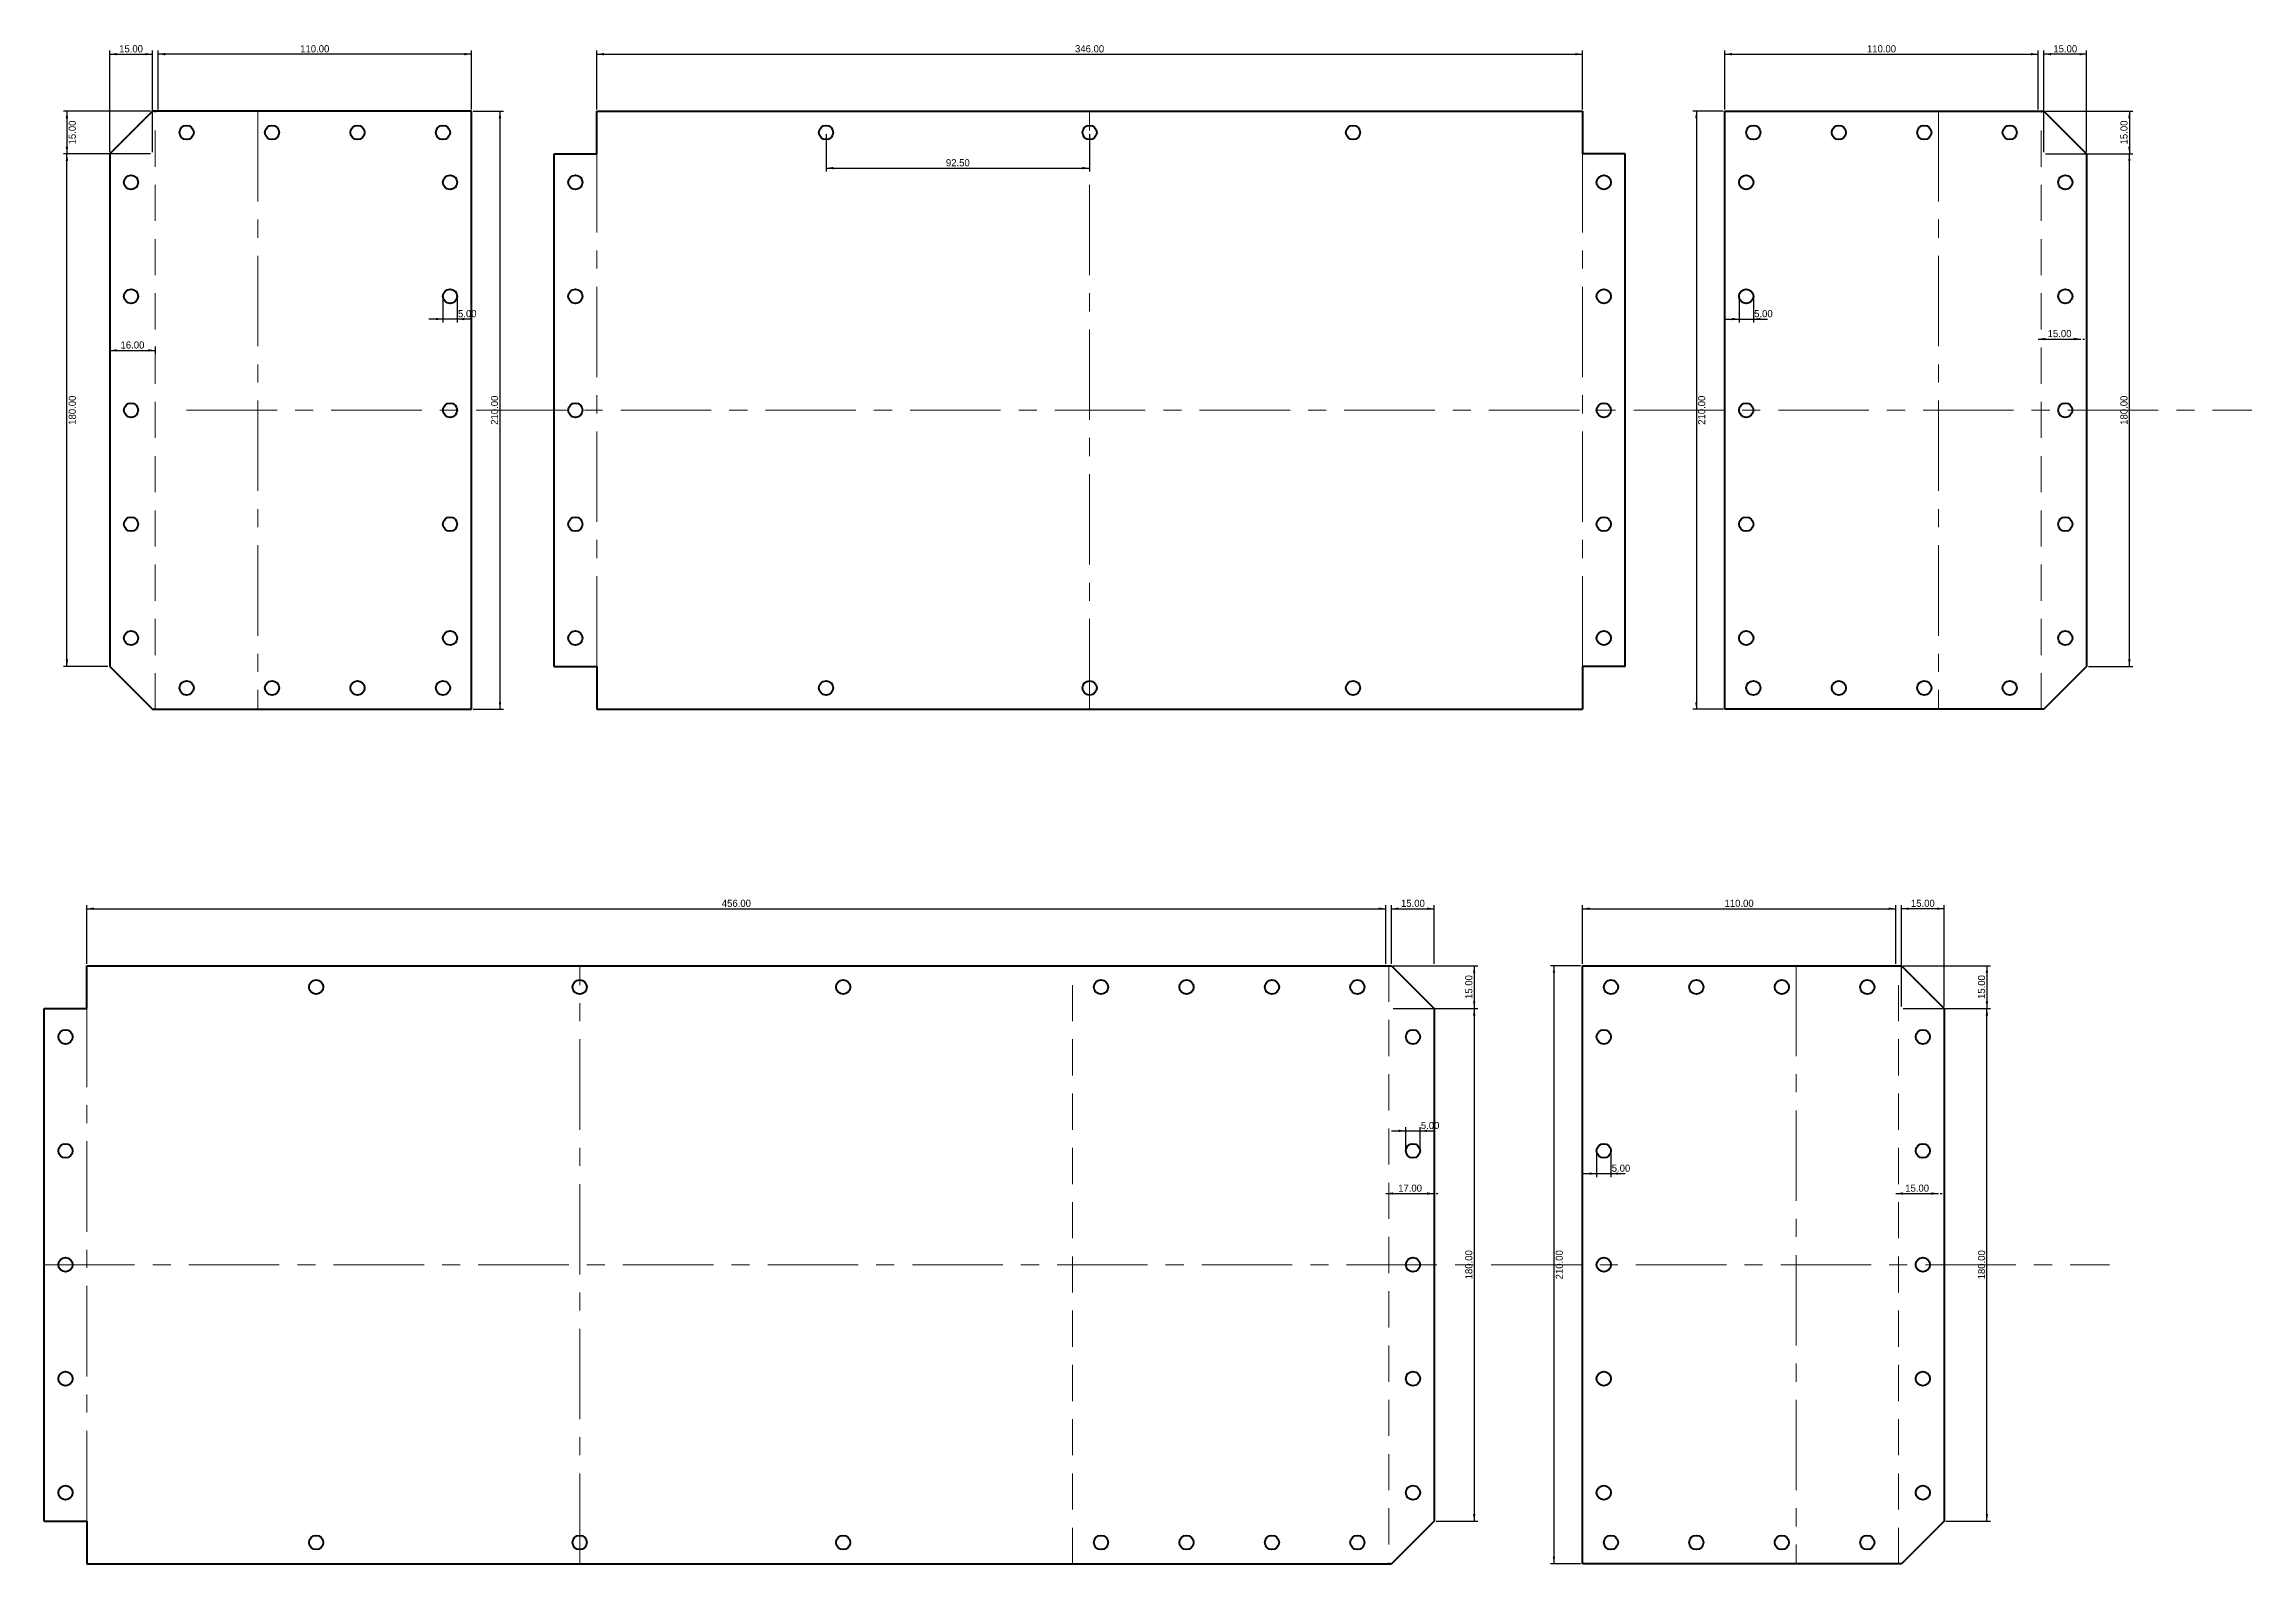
# Model space of a CAD drawing. Header units: millimetres. Extents: x -40 to 735, y -295 to 834.
# Drawn here: x -40 to 735, y 300 to 834 of the extents above; entities that cross this region are included whole.
import ezdxf

# ---------------------------------------------------------------- set-up
doc = ezdxf.new("R2010")
doc.units = ezdxf.units.MM
doc.linetypes.add('CENTER', pattern=[50.8, 31.75, -6.35, 6.35, -6.35])
doc.linetypes.add('DASHED', pattern=[19.05, 12.7, -6.35])
doc.layers.get('0').update_dxf_attribs({"linetype": 'CONTINUOUS', "lineweight": 50})
for name, color, linetype, lineweight in [('fold', 7, 'DASHED', 5), ('measurement', 7, 'CONTINUOUS', 5), ('reference', 7, 'CENTER', 5), ('screw', 7, 'CONTINUOUS', 50)]:
    doc.layers.add(name, color=color, linetype=linetype, lineweight=lineweight)
doc.dimstyles.get("Standard").update_dxf_attribs({"dimtxt": 2.5, "dimasz": 2.5, "dimexe": 1.25, "dimexo": 0.625, "dimtad": 0, "dimtoh": 1, "dimzin": 1, "dimdsep": 46, "dimtxsty": 'Standard', "dimcen": 0.09, "dimazin": 0, "dimtfac": 1, "dimtdec": 4, "dimtofl": 0, "dimtmove": 0, "dimatfit": 3, "dimfxl": 1, "dimtolj": 1, "dimtzin": 0, "dimarcsym": 0})

# ---------------------------------------------------------------- blocks, each defined once
blk = doc.blocks.new('*D20')
at = {"layer": 'measurement', "color": 0, "linetype": 'ByBlock', "lineweight": -2}
for p, q in [((500, 510.62), (500, 531.25)), ((500, 530), (610, 530)), ((610, 510.62), (610, 531.25))]:
    blk.add_line(p, q, dxfattribs=at)
for points in [[(500, 530), (502.5, 530.42), (502.5, 529.58)], [(610, 530), (607.5, 529.58), (607.5, 530.42)]]:
    blk.add_solid(points, dxfattribs=at)
at = {"layer": 'measurement', "color": 0, "linetype": 'CONTINUOUS', "lineweight": -2, "insert": (555, 531.88), "char_height": 2.5, "width": 8.6111, "attachment_point": 5}
blk.add_mtext('110.00', dxfattribs=at)
blk = doc.blocks.new('*D21')
at = {"layer": 'measurement', "color": 0, "linetype": 'ByBlock', "lineweight": -2}
for p, q in [((610, 430), (625, 430)), ((610.62, 430), (611.25, 430)), ((625.62, 430), (626.25, 430))]:
    blk.add_line(p, q, dxfattribs=at)
for points in [[(610, 430), (612.5, 430.42), (612.5, 429.58)], [(625, 430), (622.5, 429.58), (622.5, 430.42)]]:
    blk.add_solid(points, dxfattribs=at)
at = {"layer": 'measurement', "color": 0, "linetype": 'CONTINUOUS', "lineweight": -2, "insert": (617.5, 431.88), "char_height": 2.5, "width": 7.2222, "attachment_point": 5}
blk.add_mtext('15.00', dxfattribs=at)
blk = doc.blocks.new('*D22')
at = {"layer": 'measurement', "color": 0, "linetype": 'ByBlock', "lineweight": -2}
for p, q in [((499.38, 510), (488.75, 510)), ((490, 510), (490, 300)), ((499.38, 300), (488.75, 300))]:
    blk.add_line(p, q, dxfattribs=at)
for points in [[(490, 510), (490.42, 507.5), (489.58, 507.5)], [(490, 300), (489.58, 302.5), (490.42, 302.5)]]:
    blk.add_solid(points, dxfattribs=at)
at = {"layer": 'measurement', "color": 0, "linetype": 'CONTINUOUS', "lineweight": -2, "insert": (491.88, 405), "char_height": 2.5, "width": 9.1667, "attachment_point": 5, "rotation": 90}
blk.add_mtext('210.00', dxfattribs=at)
blk = doc.blocks.new('*D23')
at = {"layer": 'measurement', "color": 0, "linetype": 'ByBlock', "lineweight": -2}
for p, q in [((-25, 510.62), (-25, 531.25)), ((-25, 530), (431, 530)), ((431, 510.62), (431, 531.25))]:
    blk.add_line(p, q, dxfattribs=at)
for points in [[(-25, 530), (-22.5, 530.42), (-22.5, 529.58)], [(431, 530), (428.5, 529.58), (428.5, 530.42)]]:
    blk.add_solid(points, dxfattribs=at)
at = {"layer": 'measurement', "color": 0, "linetype": 'CONTINUOUS', "lineweight": -2, "insert": (203, 531.88), "char_height": 2.5, "width": 10, "attachment_point": 5}
blk.add_mtext('456.00', dxfattribs=at)
blk = doc.blocks.new('*D24')
at = {"layer": 'measurement', "color": 0, "linetype": 'ByBlock', "lineweight": -2}
for p, q in [((505, 444.38), (505, 435.75)), ((510, 444.38), (510, 435.75)), ((500, 437), (515, 437))]:
    blk.add_line(p, q, dxfattribs=at)
for points in [[(505, 437), (502.5, 436.58), (502.5, 437.42)], [(510, 437), (512.5, 437.42), (512.5, 436.58)]]:
    blk.add_solid(points, dxfattribs=at)
at = {"layer": 'measurement', "color": 0, "linetype": 'CONTINUOUS', "lineweight": -2, "insert": (513.54, 438.88), "char_height": 2.5, "width": 5.8333, "attachment_point": 5}
blk.add_mtext('5.00', dxfattribs=at)
blk = doc.blocks.new('*D25')
at = {"layer": 'measurement', "color": 0, "linetype": 'ByBlock', "lineweight": -2}
for p, q in [((448.62, 495), (463.25, 495)), ((462, 495), (462, 315)), ((448.62, 315), (463.25, 315))]:
    blk.add_line(p, q, dxfattribs=at)
for points in [[(462, 495), (462.42, 492.5), (461.58, 492.5)], [(462, 315), (461.58, 317.5), (462.42, 317.5)]]:
    blk.add_solid(points, dxfattribs=at)
at = {"layer": 'measurement', "color": 0, "linetype": 'CONTINUOUS', "lineweight": -2, "insert": (460.12, 405), "char_height": 2.5, "width": 9.1667, "attachment_point": 5, "rotation": 90}
blk.add_mtext('180.00', dxfattribs=at)
blk = doc.blocks.new('*D26')
at = {"layer": 'measurement', "color": 0, "linetype": 'ByBlock', "lineweight": -2}
for p, q in [((433, 452), (448, 452)), ((438, 445.62), (438, 453.25)), ((443, 445.62), (443, 453.25))]:
    blk.add_line(p, q, dxfattribs=at)
for points in [[(438, 452), (435.5, 451.58), (435.5, 452.42)], [(443, 452), (445.5, 452.42), (445.5, 451.58)]]:
    blk.add_solid(points, dxfattribs=at)
at = {"layer": 'measurement', "color": 0, "linetype": 'CONTINUOUS', "lineweight": -2, "insert": (446.54, 453.88), "char_height": 2.5, "width": 5.8333, "attachment_point": 5}
blk.add_mtext('5.00', dxfattribs=at)
blk = doc.blocks.new('*D27')
at = {"layer": 'measurement', "color": 0, "linetype": 'ByBlock', "lineweight": -2}
for p, q in [((433, 510.62), (433, 531.25)), ((433, 530), (448, 530)), ((448, 510.62), (448, 531.25))]:
    blk.add_line(p, q, dxfattribs=at)
for points in [[(433, 530), (435.5, 530.42), (435.5, 529.58)], [(448, 530), (445.5, 529.58), (445.5, 530.42)]]:
    blk.add_solid(points, dxfattribs=at)
at = {"layer": 'measurement', "color": 0, "linetype": 'CONTINUOUS', "lineweight": -2, "insert": (440.5, 531.88), "char_height": 2.5, "width": 7.2222, "attachment_point": 5}
blk.add_mtext('15.00', dxfattribs=at)
blk = doc.blocks.new('*D28')
at = {"layer": 'measurement', "color": 0, "linetype": 'ByBlock', "lineweight": -2}
for p, q in [((433.62, 510), (463.25, 510)), ((462, 510), (462, 495)), ((433.62, 495), (463.25, 495))]:
    blk.add_line(p, q, dxfattribs=at)
for points in [[(462, 510), (462.42, 507.5), (461.58, 507.5)], [(462, 495), (461.58, 497.5), (462.42, 497.5)]]:
    blk.add_solid(points, dxfattribs=at)
at = {"layer": 'measurement', "color": 0, "linetype": 'CONTINUOUS', "lineweight": -2, "insert": (460.12, 502.5), "char_height": 2.5, "width": 7.2222, "attachment_point": 5, "rotation": 90}
blk.add_mtext('15.00', dxfattribs=at)
blk = doc.blocks.new('*D29')
at = {"layer": 'measurement', "color": 0, "linetype": 'ByBlock', "lineweight": -2}
for p, q in [((627.62, 495), (643.25, 495)), ((642, 315), (642, 495)), ((627.62, 315), (643.25, 315))]:
    blk.add_line(p, q, dxfattribs=at)
for points in [[(642, 495), (642.42, 492.5), (641.58, 492.5)], [(642, 315), (641.58, 317.5), (642.42, 317.5)]]:
    blk.add_solid(points, dxfattribs=at)
at = {"layer": 'measurement', "color": 0, "linetype": 'CONTINUOUS', "lineweight": -2, "insert": (640.12, 405), "char_height": 2.5, "width": 9.1667, "attachment_point": 5, "rotation": 90}
blk.add_mtext('180.00', dxfattribs=at)
blk = doc.blocks.new('*D30')
at = {"layer": 'measurement', "color": 0, "linetype": 'ByBlock', "lineweight": -2}
for p, q in [((612, 495.62), (612, 531.25)), ((627, 530), (612, 530)), ((627, 495.62), (627, 531.25))]:
    blk.add_line(p, q, dxfattribs=at)
for points in [[(612, 530), (614.5, 530.42), (614.5, 529.58)], [(627, 530), (624.5, 529.58), (624.5, 530.42)]]:
    blk.add_solid(points, dxfattribs=at)
at = {"layer": 'measurement', "color": 0, "linetype": 'CONTINUOUS', "lineweight": -2, "insert": (619.5, 531.88), "char_height": 2.5, "width": 7.2222, "attachment_point": 5}
blk.add_mtext('15.00', dxfattribs=at)
blk = doc.blocks.new('*D31')
at = {"layer": 'measurement', "color": 0, "linetype": 'ByBlock', "lineweight": -2}
for p, q in [((612.62, 510), (643.25, 510)), ((642, 510), (642, 495)), ((612.62, 495), (643.25, 495))]:
    blk.add_line(p, q, dxfattribs=at)
for points in [[(642, 510), (642.42, 507.5), (641.58, 507.5)], [(642, 495), (641.58, 497.5), (642.42, 497.5)]]:
    blk.add_solid(points, dxfattribs=at)
at = {"layer": 'measurement', "color": 0, "linetype": 'CONTINUOUS', "lineweight": -2, "insert": (640.12, 502.5), "char_height": 2.5, "width": 7.2222, "attachment_point": 5, "rotation": 90}
blk.add_mtext('15.00', dxfattribs=at)
blk = doc.blocks.new('*D32')
at = {"layer": 'measurement', "color": 0, "linetype": 'ByBlock', "lineweight": -2}
for p, q in [((431, 430), (448, 430)), ((431.62, 430), (432.25, 430)), ((448.62, 430), (449.25, 430))]:
    blk.add_line(p, q, dxfattribs=at)
for points in [[(431, 430), (433.5, 430.42), (433.5, 429.58)], [(448, 430), (445.5, 429.58), (445.5, 430.42)]]:
    blk.add_solid(points, dxfattribs=at)
at = {"layer": 'measurement', "color": 0, "linetype": 'CONTINUOUS', "lineweight": -2, "insert": (439.5, 431.88), "char_height": 2.5, "width": 7.2222, "attachment_point": 5}
blk.add_mtext('17.00', dxfattribs=at)
blk = doc.blocks.new('*D33')
at = {"layer": 'measurement', "color": 0, "linetype": 'ByBlock', "lineweight": -2}
for p, q in [((550, 810.62), (550, 831.25)), ((550, 830), (660, 830)), ((660, 810.62), (660, 831.25))]:
    blk.add_line(p, q, dxfattribs=at)
for points in [[(550, 830), (552.5, 830.42), (552.5, 829.58)], [(660, 830), (657.5, 829.58), (657.5, 830.42)]]:
    blk.add_solid(points, dxfattribs=at)
at = {"layer": 'measurement', "color": 0, "linetype": 'CONTINUOUS', "lineweight": -2, "insert": (605, 831.88), "char_height": 2.5, "width": 8.6111, "attachment_point": 5}
blk.add_mtext('110.00', dxfattribs=at)
blk = doc.blocks.new('*D34')
at = {"layer": 'measurement', "color": 0, "linetype": 'ByBlock', "lineweight": -2}
for p, q in [((660, 730), (675, 730)), ((660.62, 730), (661.25, 730)), ((675.62, 730), (676.25, 730))]:
    blk.add_line(p, q, dxfattribs=at)
for points in [[(660, 730), (662.5, 730.42), (662.5, 729.58)], [(675, 730), (672.5, 729.58), (672.5, 730.42)]]:
    blk.add_solid(points, dxfattribs=at)
at = {"layer": 'measurement', "color": 0, "linetype": 'CONTINUOUS', "lineweight": -2, "insert": (667.5, 731.88), "char_height": 2.5, "width": 7.2222, "attachment_point": 5}
blk.add_mtext('15.00', dxfattribs=at)
blk = doc.blocks.new('*D35')
at = {"layer": 'measurement', "color": 0, "linetype": 'ByBlock', "lineweight": -2}
for p, q in [((549.38, 810), (538.75, 810)), ((540, 810), (540, 600)), ((549.38, 600), (538.75, 600))]:
    blk.add_line(p, q, dxfattribs=at)
for points in [[(540, 810), (540.42, 807.5), (539.58, 807.5)], [(540, 600), (539.58, 602.5), (540.42, 602.5)]]:
    blk.add_solid(points, dxfattribs=at)
at = {"layer": 'measurement', "color": 0, "linetype": 'CONTINUOUS', "lineweight": -2, "insert": (541.88, 705), "char_height": 2.5, "width": 9.1667, "attachment_point": 5, "rotation": 90}
blk.add_mtext('210.00', dxfattribs=at)
blk = doc.blocks.new('*D36')
at = {"layer": 'measurement', "color": 0, "linetype": 'ByBlock', "lineweight": -2}
for p, q in [((555, 744.38), (555, 735.75)), ((560, 744.38), (560, 735.75)), ((550, 737), (565, 737))]:
    blk.add_line(p, q, dxfattribs=at)
for points in [[(555, 737), (552.5, 736.58), (552.5, 737.42)], [(560, 737), (562.5, 737.42), (562.5, 736.58)]]:
    blk.add_solid(points, dxfattribs=at)
at = {"layer": 'measurement', "color": 0, "linetype": 'CONTINUOUS', "lineweight": -2, "insert": (563.54, 738.88), "char_height": 2.5, "width": 5.8333, "attachment_point": 5}
blk.add_mtext('5.00', dxfattribs=at)
blk = doc.blocks.new('*D37')
at = {"layer": 'measurement', "color": 0, "linetype": 'ByBlock', "lineweight": -2}
for p, q in [((677.62, 795), (693.25, 795)), ((692, 615), (692, 795)), ((677.62, 615), (693.25, 615))]:
    blk.add_line(p, q, dxfattribs=at)
for points in [[(692, 795), (692.42, 792.5), (691.58, 792.5)], [(692, 615), (691.58, 617.5), (692.42, 617.5)]]:
    blk.add_solid(points, dxfattribs=at)
at = {"layer": 'measurement', "color": 0, "linetype": 'CONTINUOUS', "lineweight": -2, "insert": (690.12, 705), "char_height": 2.5, "width": 9.1667, "attachment_point": 5, "rotation": 90}
blk.add_mtext('180.00', dxfattribs=at)
blk = doc.blocks.new('*D38')
at = {"layer": 'measurement', "color": 0, "linetype": 'ByBlock', "lineweight": -2}
for p, q in [((662, 795.62), (662, 831.25)), ((677, 830), (662, 830)), ((677, 795.62), (677, 831.25))]:
    blk.add_line(p, q, dxfattribs=at)
for points in [[(662, 830), (664.5, 830.42), (664.5, 829.58)], [(677, 830), (674.5, 829.58), (674.5, 830.42)]]:
    blk.add_solid(points, dxfattribs=at)
at = {"layer": 'measurement', "color": 0, "linetype": 'CONTINUOUS', "lineweight": -2, "insert": (669.5, 831.88), "char_height": 2.5, "width": 7.2222, "attachment_point": 5}
blk.add_mtext('15.00', dxfattribs=at)
blk = doc.blocks.new('*D39')
at = {"layer": 'measurement', "color": 0, "linetype": 'ByBlock', "lineweight": -2}
for p, q in [((662.62, 810), (693.25, 810)), ((692, 810), (692, 795)), ((662.62, 795), (693.25, 795))]:
    blk.add_line(p, q, dxfattribs=at)
for points in [[(692, 810), (692.42, 807.5), (691.58, 807.5)], [(692, 795), (691.58, 797.5), (692.42, 797.5)]]:
    blk.add_solid(points, dxfattribs=at)
at = {"layer": 'measurement', "color": 0, "linetype": 'CONTINUOUS', "lineweight": -2, "insert": (690.12, 802.5), "char_height": 2.5, "width": 7.2222, "attachment_point": 5, "rotation": 90}
blk.add_mtext('15.00', dxfattribs=at)
blk = doc.blocks.new('*D40')
at = {"layer": 'measurement', "color": 0, "linetype": 'ByBlock', "lineweight": -2}
for p, q in [((0, 810.62), (0, 831.25)), ((110, 830), (0, 830)), ((110, 810.62), (110, 831.25))]:
    blk.add_line(p, q, dxfattribs=at)
for points in [[(0, 830), (2.5, 830.42), (2.5, 829.58)], [(110, 830), (107.5, 829.58), (107.5, 830.42)]]:
    blk.add_solid(points, dxfattribs=at)
at = {"layer": 'measurement', "color": 0, "linetype": 'CONTINUOUS', "lineweight": -2, "insert": (55, 831.88), "char_height": 2.5, "width": 8.6111, "attachment_point": 5}
blk.add_mtext('110.00', dxfattribs=at)
blk = doc.blocks.new('*D41')
at = {"layer": 'measurement', "color": 0, "linetype": 'ByBlock', "lineweight": -2}
for p, q in [((110.62, 810), (121.25, 810)), ((120, 810), (120, 600)), ((110.62, 600), (121.25, 600))]:
    blk.add_line(p, q, dxfattribs=at)
for points in [[(120, 810), (120.42, 807.5), (119.58, 807.5)], [(120, 600), (119.58, 602.5), (120.42, 602.5)]]:
    blk.add_solid(points, dxfattribs=at)
at = {"layer": 'measurement', "color": 0, "linetype": 'CONTINUOUS', "lineweight": -2, "insert": (118.12, 705), "char_height": 2.5, "width": 9.1667, "attachment_point": 5, "rotation": 90}
blk.add_mtext('210.00', dxfattribs=at)
blk = doc.blocks.new('*D42')
at = {"layer": 'measurement', "color": 0, "linetype": 'ByBlock', "lineweight": -2}
for p, q in [((100, 744.38), (100, 735.75)), ((105, 744.38), (105, 735.75)), ((110, 737), (95, 737))]:
    blk.add_line(p, q, dxfattribs=at)
for points in [[(100, 737), (97.5, 736.58), (97.5, 737.42)], [(105, 737), (107.5, 737.42), (107.5, 736.58)]]:
    blk.add_solid(points, dxfattribs=at)
at = {"layer": 'measurement', "color": 0, "linetype": 'CONTINUOUS', "lineweight": -2, "insert": (108.54, 738.88), "char_height": 2.5, "width": 5.8333, "attachment_point": 5}
blk.add_mtext('5.00', dxfattribs=at)
blk = doc.blocks.new('*D43')
at = {"layer": 'measurement', "color": 0, "linetype": 'ByBlock', "lineweight": -2}
for p, q in [((-17.62, 795), (-33.25, 795)), ((-32, 615), (-32, 795)), ((-17.62, 615), (-33.25, 615))]:
    blk.add_line(p, q, dxfattribs=at)
for points in [[(-32, 795), (-31.58, 792.5), (-32.42, 792.5)], [(-32, 615), (-32.42, 617.5), (-31.58, 617.5)]]:
    blk.add_solid(points, dxfattribs=at)
at = {"layer": 'measurement', "color": 0, "linetype": 'CONTINUOUS', "lineweight": -2, "insert": (-30.12, 705), "char_height": 2.5, "width": 9.1667, "attachment_point": 5, "rotation": 90}
blk.add_mtext('180.00', dxfattribs=at)
blk = doc.blocks.new('*D44')
at = {"layer": 'measurement', "color": 0, "linetype": 'ByBlock', "lineweight": -2}
for p, q in [((-17, 795.62), (-17, 831.25)), ((-17, 830), (-2, 830)), ((-2, 795.62), (-2, 831.25))]:
    blk.add_line(p, q, dxfattribs=at)
for points in [[(-17, 830), (-14.5, 830.42), (-14.5, 829.58)], [(-2, 830), (-4.5, 829.58), (-4.5, 830.42)]]:
    blk.add_solid(points, dxfattribs=at)
at = {"layer": 'measurement', "color": 0, "linetype": 'CONTINUOUS', "lineweight": -2, "insert": (-9.5, 831.88), "char_height": 2.5, "width": 7.2222, "attachment_point": 5}
blk.add_mtext('15.00', dxfattribs=at)
blk = doc.blocks.new('*D45')
at = {"layer": 'measurement', "color": 0, "linetype": 'ByBlock', "lineweight": -2}
for p, q in [((-2.62, 810), (-33.25, 810)), ((-32, 810), (-32, 795)), ((-2.62, 795), (-33.25, 795))]:
    blk.add_line(p, q, dxfattribs=at)
for points in [[(-32, 810), (-31.58, 807.5), (-32.42, 807.5)], [(-32, 795), (-32.42, 797.5), (-31.58, 797.5)]]:
    blk.add_solid(points, dxfattribs=at)
at = {"layer": 'measurement', "color": 0, "linetype": 'CONTINUOUS', "lineweight": -2, "insert": (-30.12, 802.5), "char_height": 2.5, "width": 7.2222, "attachment_point": 5, "rotation": 90}
blk.add_mtext('15.00', dxfattribs=at)
blk = doc.blocks.new('*D46')
at = {"layer": 'measurement', "color": 0, "linetype": 'ByBlock', "lineweight": -2}
for p, q in [((154, 810.62), (154, 831.25)), ((154, 830), (500, 830)), ((500, 810.62), (500, 831.25))]:
    blk.add_line(p, q, dxfattribs=at)
for points in [[(154, 830), (156.5, 830.42), (156.5, 829.58)], [(500, 830), (497.5, 829.58), (497.5, 830.42)]]:
    blk.add_solid(points, dxfattribs=at)
at = {"layer": 'measurement', "color": 0, "linetype": 'CONTINUOUS', "lineweight": -2, "insert": (327, 831.88), "char_height": 2.5, "width": 10, "attachment_point": 5}
blk.add_mtext('346.00', dxfattribs=at)
blk = doc.blocks.new('*D47')
at = {"layer": 'measurement', "color": 0, "linetype": 'ByBlock', "lineweight": -2}
for p, q in [((234.5, 801.88), (234.5, 788.75)), ((327, 801.88), (327, 788.75)), ((234.5, 790), (327, 790))]:
    blk.add_line(p, q, dxfattribs=at)
for points in [[(234.5, 790), (237, 790.42), (237, 789.58)], [(327, 790), (324.5, 789.58), (324.5, 790.42)]]:
    blk.add_solid(points, dxfattribs=at)
at = {"layer": 'measurement', "color": 0, "linetype": 'CONTINUOUS', "lineweight": -2, "insert": (280.75, 791.88), "char_height": 2.5, "width": 7.7778, "attachment_point": 5}
blk.add_mtext('92.50', dxfattribs=at)
blk = doc.blocks.new('*D48')
at = {"layer": 'measurement', "color": 0, "linetype": 'ByBlock', "lineweight": -2}
for p, q in [((-17, 727.38), (-17, 724.75)), ((-17, 726), (-1, 726)), ((-1, 727.38), (-1, 724.75))]:
    blk.add_line(p, q, dxfattribs=at)
for points in [[(-17, 726), (-14.5, 726.42), (-14.5, 725.58)], [(-1, 726), (-3.5, 725.58), (-3.5, 726.42)]]:
    blk.add_solid(points, dxfattribs=at)
at = {"layer": 'measurement', "color": 0, "linetype": 'CONTINUOUS', "lineweight": -2, "insert": (-9, 727.88), "char_height": 2.5, "width": 7.2222, "attachment_point": 5}
blk.add_mtext('16.00', dxfattribs=at)

msp = doc.modelspace()

# ---------------------------------------------------------------- linework, layer by layer
for p, q in [((-2, 810), (-17, 795)), ((110, 600), (110, 810)), ((154, 795), (154, 810)), ((500, 810), (500, 795)), ((550, 600), (550, 810)), ((662, 810), (677, 795)), ((-17, 795), (-17, 615)), ((139, 795), (154, 795)), ((515, 795), (500, 795)), ((677, 795), (677, 615)), ((-17, 615), (-2, 600)), ((139, 615), (154, 615)), ((154, 615), (154, 600)), ((515, 615), (500, 615)), ((500, 615), (500, 600)), ((677, 615), (662, 600)), ((-25, 495), (-25, 510)), ((433, 510), (448, 495)), ((500, 300), (500, 510)), ((612, 510), (627, 495)), ((-40, 495), (-25, 495)), ((448, 495), (448, 315)), ((627, 495), (627, 315)), ((-40, 315), (-25, 315)), ((-25, 315), (-25, 300)), ((448, 315), (433, 300)), ((627, 315), (612, 300)), ((0, 300), (2, 300))]:
    msp.add_line(p, q)
at = {"linetype": 'CONTINUOUS', "lineweight": 50}
for p, q in [((110, 810), (-2, 810)), ((154, 810), (500, 810)), ((550, 810), (662, 810)), ((139, 615), (139, 795)), ((515, 615), (515, 795)), ((-2, 600), (110, 600)), ((154, 600), (500, 600)), ((662, 600), (550, 600)), ((-25, 510), (433, 510)), ((500, 510), (612, 510)), ((-40, 315), (-40, 495)), ((-25, 300), (433, 300)), ((612, 300), (500, 300))]:
    msp.add_line(p, q, dxfattribs=at)
at = {"layer": 'fold', "linetype": 'DASHED', "lineweight": 5}
for p, q in [((-1, 600), (-1, 810)), ((661, 600), (661, 810)), ((432, 510), (432, 300)), ((611, 300), (611, 510))]:
    msp.add_line(p, q, dxfattribs=at)
at = {"layer": 'fold'}
msp.add_line((321, 300), (321, 510), dxfattribs=at)
at = {"layer": 'reference'}
for p, q in [((35, 810), (35, 600)), ((327, 600), (327, 810)), ((625, 810), (625, 600)), ((148, 300), (148, 510)), ((575, 510), (575, 300))]:
    msp.add_line(p, q, dxfattribs=at)
at = {"layer": 'reference', "linetype": 'CENTER', "lineweight": 5}
for p, q in [((154, 615), (154, 795)), ((500, 615), (500, 795)), ((10, 705), (735, 705)), ((-25, 315), (-25, 495)), ((-40, 405), (685, 405))]:
    msp.add_line(p, q, dxfattribs=at)
at = {"layer": 'screw'}
for centre in [(10, 802.5), (40, 802.5), (70, 802.5), (100, 802.5), (234.5, 802.5), (327, 802.5), (419.5, 802.5), (560, 802.5), (590, 802.5), (620, 802.5), (650, 802.5), (-9.5, 785), (102.5, 785), (146.5, 785), (507.5, 785), (557.5, 785), (669.5, 785), (-9.5, 745), (102.5, 745), (146.5, 745), (507.5, 745), (557.5, 745), (669.5, 745), (-9.5, 705), (102.5, 705), (146.5, 705), (507.5, 705), (557.5, 705), (669.5, 705), (-9.5, 665), (102.5, 665), (146.5, 665), (507.5, 665), (557.5, 665), (669.5, 665), (-9.5, 625), (102.5, 625), (146.5, 625), (507.5, 625), (557.5, 625), (669.5, 625), (10, 607.5), (40, 607.5), (70, 607.5), (100, 607.5), (234.5, 607.5), (327, 607.5), (419.5, 607.5), (560, 607.5), (590, 607.5), (620, 607.5), (650, 607.5), (55.5, 502.5), (148, 502.5), (240.5, 502.5), (331, 502.5), (361, 502.5), (391, 502.5), (421, 502.5), (510, 502.5), (540, 502.5), (570, 502.5), (600, 502.5), (-32.5, 485), (440.5, 485), (507.5, 485), (619.5, 485), (-32.5, 445), (440.5, 445), (507.5, 445), (619.5, 445), (-32.5, 405), (440.5, 405), (507.5, 405), (619.5, 405), (-32.5, 365), (440.5, 365), (507.5, 365), (619.5, 365), (-32.5, 325), (440.5, 325), (507.5, 325), (619.5, 325), (55.5, 307.5), (148, 307.5), (240.5, 307.5), (331, 307.5), (361, 307.5), (391, 307.5), (421, 307.5), (510, 307.5), (540, 307.5), (570, 307.5), (600, 307.5)]:
    msp.add_circle(centre, 2.5, dxfattribs=at)

# ---------------------------------------------------------------- dimensions: what is measured, and where the dimension line sits
at = {"layer": 'measurement'}
for p1, p2, distance, picture, middle in [((-17, 795), (-2, 795), 35, '*D44', (-9.5, 831.875)), ((110, 810), (0, 810), -20, '*D40', (55, 831.875)), ((154, 810), (500, 810), 20, '*D46', (327, 831.875)), ((550, 810), (660, 810), 20, '*D33', (605, 831.875)), ((677, 795), (662, 795), -35, '*D38', (669.5, 831.875)), ((-2, 810), (-2, 795), -30, '*D45', (-30.125, 802.5)), ((110, 810), (110, 600), 10, '*D41', (118.125, 705)), ((550, 810), (550, 600), -10, '*D35', (541.875, 705)), ((662, 810), (662, 795), 30, '*D39', (690.125, 802.5)), ((234.5, 802.5), (327, 802.5), -12.5, '*D47', (280.75, 791.875)), ((-17, 615), (-17, 795), 15, '*D43', (-30.125, 705)), ((677, 615), (677, 795), -15, '*D37', (690.125, 705)), ((105, 745), (100, 745), 8, '*D42', (102.5, 738.875)), ((555, 745), (560, 745), -8, '*D36', (557.5, 738.875)), ((-17, 728), (-1, 728), -2, '*D48', (-9, 727.875)), ((660, 730), (675, 730), 0, '*D34', (667.5, 731.875)), ((-25, 510), (431, 510), 20, '*D23', (203, 531.875)), ((433, 510), (448, 510), 20, '*D27', (440.5, 531.875)), ((500, 510), (610, 510), 20, '*D20', (555, 531.875)), ((627, 495), (612, 495), -35, '*D30', (619.5, 531.875)), ((433, 510), (433, 495), 29, '*D28', (460.125, 502.5)), ((500, 510), (500, 300), -10, '*D22', (491.875, 405)), ((612, 510), (612, 495), 30, '*D31', (640.125, 502.5)), ((448, 495), (448, 315), 14, '*D25', (460.125, 405)), ((627, 315), (627, 495), -15, '*D29', (640.125, 405)), ((438, 445), (443, 445), 7, '*D26', (440.5, 453.875)), ((505, 445), (510, 445), -8, '*D24', (507.5, 438.875)), ((431, 430), (448, 430), 0, '*D32', (439.5, 431.875)), ((610, 430), (625, 430), 0, '*D21', (617.5, 431.875))]:
    dim = msp.add_aligned_dim(p1=p1, p2=p2, distance=distance, dimstyle='Standard', dxfattribs=at)
    dim.commit()
    dim.dimension.update_dxf_attribs({"geometry": picture, "text_midpoint": middle})

doc.saveas('drawing.dxf')
